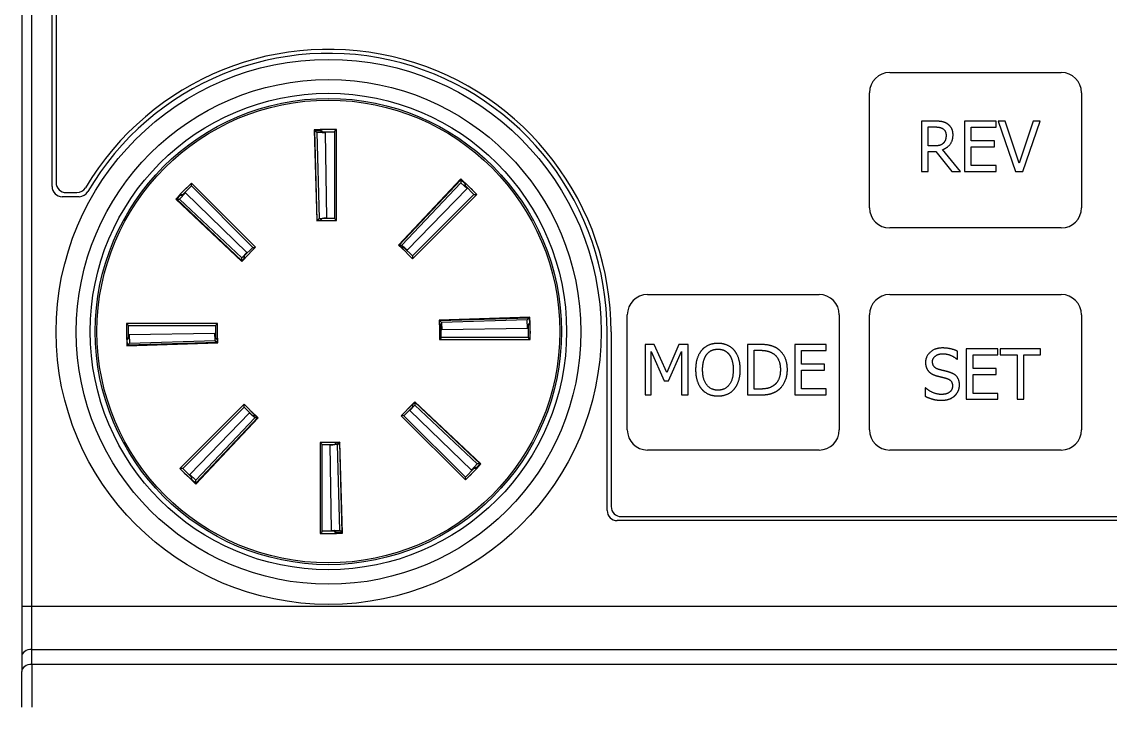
# Model space of a CAD drawing. Header units: millimetres. Extents: x -1721 to 4288, y -273 to 2028.
# Drawn here: x 110.32 to 153.46, y 406.22 to 433.38 of the extents above; entities that cross this region are included whole.
import ezdxf

# ---------------------------------------------------------------- set-up
doc = ezdxf.new("R2010")
doc.units = ezdxf.units.MM
doc.header["$LTSCALE"] = 5
doc.header["$MEASUREMENT"] = 0
doc.layers.add('圖框', color=7, linetype='CONTINUOUS')

msp = doc.modelspace()

# ---------------------------------------------------------------- linework, layer by layer
at = {"layer": '圖框'}
for p, q in [((110.323, 449.092), (110.323, 410.207)), ((110.723, 410.207), (110.723, 449.092)), ((111.523, 426.852), (111.523, 447.892)), ((111.683, 447.732), (111.683, 427.012)), ((144.723, 431.372), (151.523, 431.372)), ((143.923, 426.012), (143.923, 430.572)), ((152.323, 430.572), (152.323, 426.012)), ((145.982, 429.445), (145.982, 427.445)), ((146.497, 429.445), (145.982, 429.445)), ((148.94, 429.445), (147.688, 429.445)), ((147.688, 429.445), (147.688, 427.445)), ((148.94, 429.208), (148.94, 429.445)), ((149.017, 429.445), (149.706, 427.445)), ((149.303, 429.445), (149.017, 429.445)), ((149.857, 427.784), (149.303, 429.445)), ((150.411, 429.445), (149.857, 427.784)), ((149.993, 427.445), (150.682, 429.445)), ((150.682, 429.445), (150.411, 429.445)), ((122.155, 429.102), (121.909, 429.095)), ((121.909, 429.095), (121.935, 429.07)), ((121.909, 429.095), (122.02, 425.496)), ((121.935, 429.07), (122.155, 429.077)), ((122.036, 425.514), (121.935, 429.07)), ((122.353, 429), (122.017, 428.989)), ((122.017, 428.989), (122.114, 425.593)), ((122.155, 429.108), (122.155, 429.077)), ((122.795, 429.108), (122.155, 429.108)), ((122.155, 429.108), (122.155, 429.108)), ((122.235, 429.001), (122.235, 429.025)), ((122.235, 429.025), (122.715, 429.025)), ((122.549, 429.114), (122.352, 429.108)), ((122.353, 429), (122.406, 425.602)), ((122.549, 429.114), (122.543, 429.108)), ((122.549, 429.108), (122.549, 429.114)), ((122.715, 429.025), (122.715, 425.585)), ((122.795, 429.108), (122.795, 429.108)), ((122.795, 425.508), (122.795, 429.108)), ((146.247, 428.463), (146.247, 429.215)), ((146.247, 429.215), (146.512, 429.215)), ((147.954, 429.208), (148.94, 429.208)), ((147.954, 428.66), (147.954, 429.208)), ((146.481, 428.463), (146.247, 428.463)), ((148.873, 428.66), (147.954, 428.66)), ((147.954, 428.424), (148.873, 428.424)), ((147.954, 427.681), (147.954, 428.424)), ((148.873, 428.424), (148.873, 428.66)), ((146.247, 428.241), (146.552, 428.241)), ((146.247, 427.445), (146.247, 428.241)), ((146.552, 428.241), (147.184, 427.445)), ((147.53, 427.445), (146.818, 428.315)), ((148.94, 427.681), (147.954, 427.681)), ((148.94, 427.445), (148.94, 427.681)), ((127.722, 427.156), (125.256, 424.533)), ((125.28, 424.534), (127.723, 427.12)), ((127.722, 427.156), (127.723, 427.12)), ((127.901, 426.987), (127.722, 427.156)), ((127.723, 427.12), (127.883, 426.969)), ((145.982, 427.445), (146.247, 427.445)), ((147.184, 427.445), (147.53, 427.445)), ((147.688, 427.445), (148.94, 427.445)), ((149.706, 427.445), (149.993, 427.445)), ((117.044, 426.992), (116.592, 426.539)), ((116.707, 426.536), (117.047, 426.876)), ((116.866, 426.822), (116.731, 426.678)), ((116.866, 426.822), (116.866, 426.814)), ((116.87, 426.818), (116.866, 426.822)), ((117.044, 426.992), (117.044, 426.991)), ((119.59, 424.446), (117.044, 426.991)), ((117.047, 426.876), (119.479, 424.443)), ((127.724, 427.005), (125.391, 424.535)), ((127.969, 426.774), (125.603, 424.335)), ((127.969, 426.774), (127.724, 427.005)), ((127.905, 426.991), (127.883, 426.969)), ((127.886, 426.859), (127.903, 426.876)), ((127.903, 426.876), (128.242, 426.536)), ((128.358, 426.539), (127.905, 426.992)), ((127.905, 426.991), (127.905, 426.992)), ((128.188, 426.717), (128.045, 426.852)), ((128.188, 426.717), (128.18, 426.717)), ((128.184, 426.713), (128.188, 426.717)), ((112.598, 426.452), (111.923, 426.452)), ((112.083, 426.612), (112.507, 426.612)), ((116.596, 426.535), (116.428, 426.356)), ((116.428, 426.356), (116.463, 426.357)), ((116.428, 426.356), (119.05, 423.889)), ((116.463, 426.357), (116.614, 426.517)), ((119.049, 423.914), (116.463, 426.357)), ((116.809, 426.603), (116.579, 426.358)), ((116.579, 426.358), (119.049, 424.024)), ((116.592, 426.539), (116.592, 426.539)), ((116.592, 426.539), (116.614, 426.517)), ((116.724, 426.52), (116.707, 426.536)), ((116.809, 426.603), (119.249, 424.237)), ((128.242, 426.536), (125.81, 424.104)), ((125.812, 423.993), (128.358, 426.539)), ((128.358, 426.539), (128.358, 426.539)), ((122.02, 425.496), (122.036, 425.514)), ((122.02, 425.496), (122.407, 425.508)), ((122.155, 425.518), (122.036, 425.514)), ((122.114, 425.593), (122.406, 425.602)), ((122.155, 425.517), (122.155, 425.508)), ((122.155, 425.508), (122.795, 425.508)), ((122.155, 425.508), (122.155, 425.508)), ((122.235, 425.585), (122.235, 425.591)), ((122.715, 425.585), (122.235, 425.585)), ((122.795, 425.508), (122.795, 425.508)), ((151.523, 425.212), (144.723, 425.212)), ((125.256, 424.533), (125.28, 424.534)), ((125.256, 424.533), (125.538, 424.267)), ((125.367, 424.452), (125.28, 424.534)), ((125.391, 424.535), (125.603, 424.335)), ((119.049, 424.024), (119.249, 424.237)), ((119.05, 423.889), (119.316, 424.172)), ((119.14, 424.104), (119.136, 424.108)), ((119.137, 423.993), (119.59, 424.446)), ((119.479, 424.443), (119.14, 424.104)), ((119.59, 424.446), (119.59, 424.446)), ((125.366, 424.452), (125.36, 424.446)), ((125.36, 424.446), (125.812, 423.993)), ((125.36, 424.446), (125.36, 424.446)), ((125.47, 424.443), (125.474, 424.447)), ((125.81, 424.104), (125.47, 424.443)), ((119.131, 424), (119.049, 423.914)), ((119.05, 423.889), (119.049, 423.914)), ((119.131, 424), (119.137, 423.993)), ((119.137, 423.993), (119.137, 423.993)), ((125.812, 423.993), (125.812, 423.993)), ((135.123, 422.572), (141.923, 422.572)), ((144.723, 422.572), (151.523, 422.572)), ((130.461, 421.674), (126.863, 421.563)), ((126.863, 421.563), (126.88, 421.547)), ((126.863, 421.563), (126.875, 421.176)), ((126.88, 421.547), (130.437, 421.648)), ((126.884, 421.428), (126.881, 421.547)), ((130.356, 421.566), (126.959, 421.469)), ((130.366, 421.23), (130.356, 421.566)), ((130.461, 421.674), (130.437, 421.648)), ((130.437, 421.648), (130.444, 421.428)), ((130.469, 421.428), (130.461, 421.674)), ((134.323, 417.212), (134.323, 421.772)), ((142.723, 421.772), (142.723, 417.212)), ((143.923, 417.212), (143.923, 421.772)), ((152.323, 421.772), (152.323, 417.212)), ((114.475, 421.183), (114.469, 421.182)), ((114.469, 421.182), (114.475, 421.177)), ((114.469, 421.182), (114.475, 420.985)), ((118.075, 421.428), (114.475, 421.428)), ((114.475, 421.428), (114.475, 420.788)), ((114.475, 421.428), (114.475, 421.428)), ((114.558, 421.348), (117.998, 421.348)), ((114.558, 420.868), (114.558, 421.348)), ((117.998, 421.348), (117.998, 420.868)), ((118.075, 420.788), (118.075, 421.428)), ((118.075, 421.428), (118.075, 421.428)), ((126.875, 421.428), (126.875, 420.788)), ((126.884, 421.428), (126.875, 421.428)), ((126.875, 421.428), (126.875, 421.428)), ((126.951, 420.868), (126.951, 421.348)), ((126.951, 421.348), (126.957, 421.348)), ((126.959, 421.469), (126.968, 421.177)), ((130.366, 421.23), (126.968, 421.177)), ((130.368, 421.348), (130.391, 421.348)), ((130.391, 421.348), (130.391, 420.868)), ((130.475, 421.428), (130.444, 421.428)), ((130.475, 420.788), (130.475, 421.428)), ((130.475, 421.428), (130.475, 421.428)), ((130.481, 421.034), (130.475, 421.231)), ((133.523, 414.012), (133.523, 421.092)), ((133.683, 421.092), (133.683, 414.172)), ((114.475, 420.788), (114.506, 420.788)), ((114.475, 420.788), (114.475, 420.788)), ((114.481, 420.788), (114.488, 420.543)), ((114.488, 420.543), (118.087, 420.653)), ((114.513, 420.569), (114.506, 420.788)), ((118.069, 420.67), (114.513, 420.569)), ((114.582, 420.868), (114.558, 420.868)), ((114.583, 420.987), (117.981, 421.039)), ((114.583, 420.987), (114.594, 420.651)), ((114.594, 420.651), (117.99, 420.747)), ((117.99, 420.747), (117.981, 421.039)), ((117.998, 420.868), (117.993, 420.868)), ((118.065, 420.789), (118.069, 420.67)), ((118.066, 420.788), (118.075, 420.788)), ((118.087, 420.653), (118.069, 420.67)), ((118.087, 420.653), (118.075, 421.041)), ((118.075, 420.788), (118.075, 420.788)), ((126.875, 420.788), (130.475, 420.788)), ((126.875, 420.788), (126.875, 420.788)), ((130.391, 420.868), (126.951, 420.868)), ((130.481, 421.034), (130.475, 421.04)), ((130.475, 421.034), (130.481, 421.034)), ((130.475, 420.788), (130.475, 420.788)), ((114.488, 420.543), (114.513, 420.569)), ((135.024, 420.596), (135.024, 418.596)), ((135.387, 420.596), (135.024, 420.596)), ((135.272, 420.318), (135.789, 419.147)), ((135.272, 418.596), (135.272, 420.318)), ((135.886, 419.482), (135.387, 420.596)), ((136.369, 420.596), (135.886, 419.482)), ((135.951, 419.147), (136.473, 420.318)), ((136.739, 420.596), (136.369, 420.596)), ((136.473, 420.318), (136.473, 418.596)), ((136.739, 418.596), (136.739, 420.596)), ((139.09, 420.596), (139.09, 418.596)), ((139.546, 420.596), (139.09, 420.596)), ((139.356, 418.826), (139.356, 420.365)), ((139.356, 420.365), (139.559, 420.365)), ((142.207, 420.596), (140.956, 420.596)), ((140.956, 420.596), (140.956, 418.596)), ((141.222, 420.359), (142.207, 420.359)), ((141.222, 419.811), (141.222, 420.359)), ((142.207, 420.359), (142.207, 420.596)), ((147.41, 420.009), (147.41, 420.327)), ((149.01, 420.421), (147.759, 420.421)), ((147.759, 420.421), (147.759, 418.421)), ((148.024, 420.184), (149.01, 420.184)), ((148.024, 419.636), (148.024, 420.184)), ((149.01, 420.184), (149.01, 420.421)), ((149.097, 420.421), (149.097, 420.184)), ((150.705, 420.421), (149.097, 420.421)), ((149.097, 420.184), (149.768, 420.184)), ((149.768, 420.184), (149.768, 418.421)), ((150.034, 420.184), (150.705, 420.184)), ((150.034, 418.421), (150.034, 420.184)), ((150.705, 420.184), (150.705, 420.421)), ((142.141, 419.811), (141.222, 419.811)), ((142.141, 419.575), (142.141, 419.811)), ((147.391, 420.009), (147.41, 420.009)), ((141.222, 419.575), (142.141, 419.575)), ((141.222, 418.832), (141.222, 419.575)), ((148.943, 419.636), (148.024, 419.636)), ((148.024, 419.399), (148.943, 419.399)), ((148.024, 418.657), (148.024, 419.399)), ((148.943, 419.399), (148.943, 419.636)), ((135.789, 419.147), (135.951, 419.147)), ((135.024, 418.596), (135.272, 418.596)), ((136.473, 418.596), (136.739, 418.596)), ((139.09, 418.596), (139.551, 418.596)), ((139.559, 418.826), (139.356, 418.826)), ((140.956, 418.596), (142.207, 418.596)), ((142.207, 418.832), (141.222, 418.832)), ((142.207, 418.596), (142.207, 418.832)), ((146.128, 418.874), (146.128, 418.54)), ((146.147, 418.874), (146.128, 418.874)), ((149.01, 418.657), (148.024, 418.657)), ((149.01, 418.421), (149.01, 418.657)), ((119.137, 418.223), (116.592, 415.678)), ((116.707, 415.68), (119.14, 418.113)), ((119.59, 417.771), (119.137, 418.223)), ((119.137, 418.223), (119.137, 418.223)), ((119.14, 418.113), (119.479, 417.773)), ((125.812, 418.223), (125.36, 417.771)), ((125.47, 417.773), (125.81, 418.113)), ((125.899, 418.327), (125.634, 418.045)), ((125.901, 418.193), (125.701, 417.98)), ((125.81, 418.113), (125.814, 418.109)), ((125.819, 418.217), (125.812, 418.223)), ((125.812, 418.223), (125.812, 418.223)), ((125.819, 418.216), (125.9, 418.303)), ((125.899, 418.327), (125.9, 418.303)), ((128.522, 415.861), (125.899, 418.327)), ((125.9, 418.303), (128.486, 415.86)), ((128.371, 415.859), (125.901, 418.193)), ((147.759, 418.421), (149.01, 418.421)), ((149.768, 418.421), (150.034, 418.421)), ((116.98, 415.443), (119.346, 417.882)), ((117.225, 415.212), (119.559, 417.682)), ((119.67, 417.683), (117.227, 415.097)), ((117.228, 415.061), (119.694, 417.684)), ((119.559, 417.682), (119.346, 417.882)), ((119.694, 417.684), (119.411, 417.949)), ((119.479, 417.773), (119.475, 417.769)), ((119.583, 417.764), (119.59, 417.771)), ((119.583, 417.764), (119.669, 417.683)), ((119.59, 417.771), (119.59, 417.771)), ((119.694, 417.684), (119.67, 417.683)), ((125.36, 417.771), (125.36, 417.771)), ((125.36, 417.771), (127.905, 415.225)), ((127.903, 415.341), (125.47, 417.773)), ((128.141, 415.614), (125.701, 417.98)), ((122.795, 416.708), (122.155, 416.708)), ((122.155, 416.708), (122.155, 416.708)), ((122.155, 416.708), (122.155, 413.108)), ((122.235, 416.632), (122.715, 416.632)), ((122.235, 413.192), (122.235, 416.632)), ((122.93, 416.72), (122.542, 416.708)), ((122.836, 416.624), (122.544, 416.615)), ((122.596, 413.217), (122.544, 416.615)), ((122.715, 416.632), (122.715, 416.626)), ((122.794, 416.699), (122.913, 416.703)), ((122.795, 416.699), (122.795, 416.708)), ((122.795, 416.708), (122.795, 416.708)), ((122.932, 413.227), (122.836, 416.624)), ((122.93, 416.72), (122.913, 416.703)), ((122.913, 416.703), (123.014, 413.147)), ((123.041, 413.122), (122.93, 416.72)), ((141.923, 416.412), (135.123, 416.412)), ((151.523, 416.412), (144.723, 416.412)), ((116.592, 415.678), (116.592, 415.678)), ((116.592, 415.678), (117.044, 415.225)), ((117.047, 415.341), (116.707, 415.68)), ((116.765, 415.504), (116.761, 415.5)), ((116.761, 415.5), (116.77, 415.5)), ((116.761, 415.5), (116.905, 415.365)), ((116.98, 415.443), (117.225, 415.212)), ((128.242, 415.68), (127.903, 415.341)), ((127.905, 415.225), (128.358, 415.678)), ((128.084, 415.395), (128.219, 415.538)), ((128.141, 415.614), (128.371, 415.859)), ((128.226, 415.697), (128.242, 415.68)), ((128.487, 415.86), (128.336, 415.7)), ((128.358, 415.678), (128.336, 415.7)), ((128.354, 415.682), (128.522, 415.861)), ((128.358, 415.678), (128.358, 415.678)), ((128.522, 415.861), (128.487, 415.86)), ((117.044, 415.225), (117.066, 415.247)), ((117.044, 415.225), (117.044, 415.225)), ((117.063, 415.358), (117.047, 415.341)), ((117.048, 415.23), (117.228, 415.061)), ((117.226, 415.097), (117.066, 415.247)), ((117.228, 415.061), (117.226, 415.097)), ((127.905, 415.225), (127.905, 415.225)), ((128.079, 415.399), (128.084, 415.395)), ((128.084, 415.395), (128.083, 415.403)), ((134.083, 413.772), (162.963, 413.772)), ((163.123, 413.612), (133.923, 413.612)), ((122.155, 413.108), (122.795, 413.108)), ((122.155, 413.108), (122.155, 413.108)), ((122.715, 413.192), (122.235, 413.192)), ((122.401, 413.102), (122.407, 413.108)), ((122.401, 413.102), (122.598, 413.108)), ((122.401, 413.108), (122.401, 413.102)), ((122.596, 413.217), (122.932, 413.227)), ((122.715, 413.216), (122.715, 413.192)), ((123.015, 413.146), (122.795, 413.14)), ((122.795, 413.108), (122.795, 413.14)), ((122.795, 413.114), (123.041, 413.122)), ((122.795, 413.108), (122.795, 413.108)), ((123.041, 413.122), (123.015, 413.146)), ((110.723, 410.207), (110.323, 410.207)), ((110.323, 410.207), (110.323, 408.227)), ((110.723, 408.509), (110.723, 410.207)), ((164.323, 410.207), (110.723, 410.207)), ((110.323, 408.227), (110.323, 407.633)), ((110.723, 407.915), (110.723, 408.509)), ((110.723, 408.509), (164.323, 408.509)), ((110.723, 407.915), (110.723, 406.218)), ((164.323, 407.915), (110.723, 407.915)), ((110.323, 406.218), (110.323, 407.633))]:
    msp.add_line(p, q, dxfattribs=at)
for centre, radius in [((122.483, 421.092), 10.8), ((122.483, 421.092), 10), ((122.475, 421.108), 9.44), ((122.475, 421.108), 9.24), ((122.475, 421.108), 9.171)]:
    msp.add_circle(centre, radius, dxfattribs=at)
for centre, radius, start, end in [((122.483, 421.092), 11.2, 0, 149.3132), ((122.483, 421.092), 11.04, 0, 149.7684), ((144.723, 430.572), 0.8, 90, 180), ((151.523, 430.572), 0.8, 0, 90), ((111.923, 426.852), 0.4, 180, 270), ((112.083, 427.012), 0.4, 180, 270), ((112.507, 427.012), 0.4, 270, 329.3132), ((112.598, 426.852), 0.4, 270, 329.7684), ((144.723, 426.012), 0.8, 180, 270), ((151.523, 426.012), 0.8, 270, 0), ((135.123, 421.772), 0.8, 90, 180), ((141.923, 421.772), 0.8, 0, 90), ((144.723, 421.772), 0.8, 90, 180), ((151.523, 421.772), 0.8, 0, 90), ((135.123, 417.212), 0.8, 180, 270), ((141.923, 417.212), 0.8, 270, 0), ((144.723, 417.212), 0.8, 180, 270), ((151.523, 417.212), 0.8, 270, 0), ((134.083, 414.172), 0.4, 180, 270), ((133.923, 414.012), 0.4, 180, 270)]:
    msp.add_arc(centre, radius, start, end, dxfattribs=at)
for centre, major_axis, ratio, start_param, end_param in [((121.937, 428.991), (0.0025, -0.08), 0.052408, 3.044869, 3.089233), ((122.017, 428.993), (0.0822, -0.0775), 0.022211, 3.21616, 4.734648), ((122.235, 429.028), (0.08, -0.08), 0.022211, 3.1638, 4.734597), ((122.235, 429.08), (-0.08, -0.0025), 0.052313, 6.281576, 6.29289), ((122.715, 429.028), (-0.08, -0.08), 0.022211, 1.548589, 3.119385), ((127.727, 427.007), (0.003, -0.113), 0.022211, 3.21616, 4.734648), ((127.668, 427.062), (-0.0548, -0.0583), 0.052408, 3.044869, 3.089233), ((117.044, 426.878), (0, -0.113), 0.022211, 1.548589, 3.119385), ((127.942, 426.915), (-0.0583, 0.0548), 0.052313, 6.281576, 6.29289), ((127.905, 426.878), (0, -0.113), 0.022211, 3.1638, 4.734597), ((116.576, 426.36), (0.113, 0.003), 0.022211, 3.21616, 4.734648), ((116.521, 426.302), (0.0583, -0.0548), 0.052408, 3.044869, 3.089233), ((116.705, 426.539), (0.113, 0), 0.022211, 3.1638, 4.734597), ((116.669, 426.575), (-0.0548, -0.0583), 0.052313, 6.281576, 6.29289), ((128.245, 426.539), (-0.113, 0), 0.022211, 1.548589, 3.119385), ((122.114, 425.597), (-0.0777, -0.0824), 0.022211, 0.074619, 1.54864), ((122.116, 425.516), (0.08, 0.0025), 0.052582, 3.044591, 3.089058), ((122.235, 425.588), (-0.08, -0.08), 0.022211, 0.022208, 1.548589), ((122.235, 425.52), (-0.08, -0.0025), 0.052557, 6.180469, 6.281561), ((122.715, 425.588), (-0.08, 0.08), 0.022211, 1.593004, 3.119385), ((125.393, 424.537), (-0.113, -0.003), 0.022211, 0.074619, 1.54864), ((125.338, 424.479), (0.0583, -0.0548), 0.052582, 3.044591, 3.089058), ((119.137, 424.107), (0, -0.113), 0.022211, 0.022208, 1.548589), ((119.477, 424.446), (-0.113, 0), 0.022211, 1.593004, 3.119385), ((125.473, 424.446), (-0.113, 0), 0.022211, 0.022208, 1.548589), ((125.424, 424.397), (-0.0583, 0.0548), 0.052557, 6.180469, 6.281561), ((125.812, 424.107), (0, 0.113), 0.022211, 1.593004, 3.119385), ((119.046, 424.027), (-0.003, 0.113), 0.022211, 3.216212, 4.690233), ((119.104, 423.972), (0.0548, 0.0583), 0.052582, 3.044591, 3.089058), ((119.186, 424.058), (-0.0548, -0.0583), 0.052557, 6.180469, 6.281561), ((126.883, 421.467), (0.0025, -0.08), 0.052582, 3.044591, 3.089058), ((126.963, 421.469), (-0.0824, 0.0777), 0.022211, 0.074619, 1.54864), ((130.359, 421.566), (-0.0775, -0.0822), 0.022211, 3.21616, 4.734648), ((130.357, 421.646), (-0.08, -0.0025), 0.052408, 3.044869, 3.089233), ((114.555, 421.348), (0.08, -0.08), 0.022211, 1.548589, 3.119385), ((117.995, 421.348), (-0.08, -0.08), 0.022211, 1.593004, 3.119385), ((126.955, 421.348), (-0.08, 0.08), 0.022211, 0.022208, 1.548589), ((126.886, 421.348), (-0.0025, 0.08), 0.052557, 6.180469, 6.281561), ((130.395, 421.348), (-0.08, -0.08), 0.022211, 3.1638, 4.734597), ((130.446, 421.348), (-0.0025, 0.08), 0.052313, 6.281576, 6.29289), ((114.555, 420.868), (0.08, 0.08), 0.022211, 3.1638, 4.734597), ((114.503, 420.868), (0.0025, -0.08), 0.052313, 6.281576, 6.29289), ((114.59, 420.651), (0.0775, 0.0822), 0.022211, 3.21616, 4.734648), ((117.987, 420.747), (0.0824, -0.0777), 0.022211, 0.074619, 1.54864), ((117.995, 420.868), (0.08, -0.08), 0.022211, 0.022208, 1.548589), ((118.063, 420.868), (0.0025, -0.08), 0.052557, 6.180469, 6.281561), ((118.067, 420.75), (-0.0025, 0.08), 0.052582, 3.044591, 3.089058), ((126.955, 420.868), (0.08, 0.08), 0.022211, 1.593004, 3.119385), ((130.395, 420.868), (-0.08, 0.08), 0.022211, 1.548589, 3.119385), ((114.593, 420.571), (0.08, 0.0025), 0.052408, 3.044869, 3.089233), ((119.137, 418.11), (0, -0.113), 0.022211, 1.593004, 3.119385), ((125.812, 418.11), (0, 0.113), 0.022211, 0.022208, 1.548589), ((125.764, 418.159), (0.0548, 0.0583), 0.052557, 6.180469, 6.281561), ((125.904, 418.19), (0.003, -0.113), 0.022211, 3.216212, 4.690233), ((125.845, 418.245), (-0.0548, -0.0583), 0.052582, 3.044591, 3.089058), ((119.477, 417.771), (0.113, 0), 0.022211, 0.022208, 1.548589), ((119.556, 417.68), (0.113, 0.003), 0.022211, 0.074619, 1.54864), ((119.525, 417.819), (0.0583, -0.0548), 0.052557, 6.180469, 6.281561), ((119.612, 417.738), (-0.0583, 0.0548), 0.052582, 3.044591, 3.089058), ((125.473, 417.771), (0.113, 0), 0.022211, 1.593004, 3.119385), ((122.235, 416.628), (0.08, -0.08), 0.022211, 1.593004, 3.119385), ((122.715, 416.628), (0.08, 0.08), 0.022211, 0.022208, 1.548589), ((122.715, 416.697), (0.08, 0.0025), 0.052557, 6.180469, 6.281561), ((122.836, 416.62), (0.0777, 0.0824), 0.022211, 0.074619, 1.54864), ((122.834, 416.701), (-0.08, -0.0025), 0.052582, 3.044591, 3.089058), ((116.705, 415.678), (0.113, 0), 0.022211, 1.548589, 3.119385), ((128.245, 415.678), (-0.113, 0), 0.022211, 3.1638, 4.734597), ((128.281, 415.642), (0.0548, 0.0583), 0.052313, 6.281576, 6.29289), ((128.374, 415.857), (0.113, 0.003), 0.022211, 0.074568, 1.593056), ((128.428, 415.915), (-0.0583, 0.0548), 0.052408, 3.044869, 3.089233), ((117.044, 415.338), (0, 0.113), 0.022211, 3.1638, 4.734597), ((117.008, 415.302), (0.0583, -0.0548), 0.052313, 6.281576, 6.29289), ((117.223, 415.21), (-0.003, 0.113), 0.022211, 3.21616, 4.734648), ((117.281, 415.155), (0.0548, 0.0583), 0.052408, 3.044869, 3.089233), ((127.905, 415.338), (0, 0.113), 0.022211, 1.548589, 3.119385), ((122.235, 413.188), (0.08, 0.08), 0.022211, 1.548589, 3.119385), ((122.715, 413.188), (-0.08, 0.08), 0.022211, 3.1638, 4.734597), ((122.715, 413.137), (0.08, 0.0025), 0.052313, 6.281576, 6.29289), ((122.932, 413.224), (-0.0822, 0.0775), 0.022211, 3.21616, 4.734648), ((123.012, 413.226), (-0.0025, 0.08), 0.052408, 3.044869, 3.089233), ((110.723, 408.227), (-0.4, 0), 0.707107, 4.712389, 6.283185), ((110.723, 407.633), (-0.4, 0), 0.707107, 4.712389, 6.283185)]:
    msp.add_ellipse(centre, major_axis=major_axis, ratio=ratio, start_param=start_param, end_param=end_param, dxfattribs=at)
for points in [[(147.006, 429.339), (146.901, 429.408), (146.669, 429.445), (146.497, 429.445)], [(147.233, 428.902), (147.233, 429.059), (147.111, 429.271), (147.006, 429.339)], [(146.512, 429.215), (146.622, 429.215), (146.773, 429.184), (146.829, 429.147)], [(146.818, 428.315), (147.009, 428.386), (147.233, 428.683), (147.233, 428.902)], [(146.829, 429.147), (146.894, 429.103), (146.956, 428.968), (146.956, 428.881)], [(146.956, 428.881), (146.956, 428.777), (146.901, 428.621), (146.842, 428.566)], [(146.842, 428.566), (146.779, 428.503), (146.596, 428.463), (146.481, 428.463)], [(137.914, 420.638), (137.713, 420.638), (137.387, 420.5), (137.27, 420.367)], [(138.559, 420.367), (138.445, 420.495), (138.118, 420.638), (137.914, 420.638)], [(137.27, 420.367), (137.155, 420.229), (137.03, 419.847), (137.03, 419.596)], [(137.307, 419.596), (137.307, 419.79), (137.392, 420.098), (137.471, 420.2)], [(137.471, 420.2), (137.554, 420.307), (137.771, 420.408), (137.915, 420.408)], [(137.915, 420.408), (138.055, 420.408), (138.278, 420.304), (138.358, 420.2)], [(138.358, 420.2), (138.436, 420.1), (138.521, 419.793), (138.521, 419.596)], [(138.799, 419.596), (138.799, 419.845), (138.672, 420.234), (138.559, 420.367)], [(140.262, 420.437), (140.149, 420.511), (139.828, 420.596), (139.546, 420.596)], [(139.559, 420.365), (139.739, 420.365), (139.98, 420.309), (140.087, 420.246)], [(140.087, 420.246), (140.238, 420.153), (140.39, 419.827), (140.39, 419.597)], [(140.667, 419.594), (140.667, 419.886), (140.455, 420.309), (140.262, 420.437)], [(146.815, 420.456), (146.522, 420.456), (146.143, 420.127), (146.143, 419.884)], [(146.42, 419.912), (146.42, 420.053), (146.648, 420.226), (146.833, 420.226)], [(147.41, 420.327), (147.282, 420.39), (146.984, 420.456), (146.815, 420.456)], [(146.833, 420.226), (146.997, 420.226), (147.295, 420.096), (147.391, 420.009)], [(146.143, 419.884), (146.143, 419.767), (146.211, 419.589), (146.272, 419.523)], [(146.681, 419.6), (146.554, 419.634), (146.42, 419.785), (146.42, 419.912)], [(137.03, 419.596), (137.03, 419.349), (137.154, 418.959), (137.269, 418.826)], [(137.915, 418.784), (137.638, 418.784), (137.307, 419.202), (137.307, 419.596)], [(138.521, 419.596), (138.521, 419.202), (138.192, 418.784), (137.915, 418.784)], [(138.559, 418.826), (138.675, 418.959), (138.799, 419.353), (138.799, 419.596)], [(140.39, 419.597), (140.39, 419.364), (140.251, 419.053), (140.111, 418.959)], [(140.259, 418.756), (140.445, 418.879), (140.667, 419.32), (140.667, 419.594)], [(146.272, 419.523), (146.335, 419.456), (146.499, 419.374), (146.603, 419.346)], [(146.603, 419.346), (146.718, 419.317), (146.872, 419.281), (146.964, 419.255)], [(147.091, 419.495), (147.01, 419.519), (146.765, 419.578), (146.681, 419.6)], [(147.488, 418.991), (147.488, 419.177), (147.297, 419.432), (147.091, 419.495)], [(140.111, 418.959), (140.003, 418.883), (139.735, 418.826), (139.559, 418.826)], [(147.211, 418.949), (147.211, 418.798), (146.985, 418.615), (146.765, 418.615)], [(146.964, 419.255), (147.092, 419.218), (147.211, 419.069), (147.211, 418.949)], [(147.306, 418.566), (147.392, 418.646), (147.488, 418.873), (147.488, 418.991)], [(137.269, 418.826), (137.387, 418.691), (137.711, 418.554), (137.914, 418.554)], [(137.914, 418.554), (138.11, 418.554), (138.436, 418.686), (138.559, 418.826)], [(139.551, 418.596), (139.794, 418.596), (140.107, 418.66), (140.259, 418.756)], [(146.128, 418.54), (146.263, 418.476), (146.567, 418.385), (146.784, 418.385)], [(146.765, 418.615), (146.611, 418.615), (146.279, 418.751), (146.147, 418.874)], [(146.784, 418.385), (146.968, 418.385), (147.211, 418.479), (147.306, 418.566)]]:
    msp.add_open_spline(points, degree=2, dxfattribs=at)
for points, knots in [([(122.155, 429.077), (122.155, 429.077), (122.155, 429.076), (122.157, 429.074), (122.158, 429.073), (122.164, 429.067), (122.169, 429.061), (122.184, 429.046), (122.195, 429.035), (122.211, 429.02), (122.216, 429.016), (122.223, 429.009), (122.225, 429.007), (122.228, 429.004), (122.229, 429.004), (122.231, 429.002), (122.232, 429.002), (122.233, 429.001), (122.234, 429.001), (122.235, 429.001)], [-0.01945652, -0.01945652, -0.01945652, -0.01945652, -0.01788384, -0.01788384, -0.01591472, -0.01591472, -0.01197647, -0.01197647, -0.00598824, -0.00598824, -0.00299412, -0.00299412, -0.00149706, -0.00149706, -0.00074853, -0.00074853, -0.00037426, -0.00037426, -0.00001377, -0.00001377, -0.00001377, -0.00001377]), ([(127.883, 426.969), (127.883, 426.969), (127.883, 426.969), (127.883, 426.966), (127.883, 426.964), (127.882, 426.956), (127.882, 426.948), (127.882, 426.927), (127.882, 426.911), (127.883, 426.89), (127.883, 426.883), (127.883, 426.873), (127.883, 426.87), (127.884, 426.866), (127.884, 426.865), (127.884, 426.863), (127.885, 426.862), (127.885, 426.861), (127.886, 426.86), (127.886, 426.859)], [-0.01945652, -0.01945652, -0.01945652, -0.01945652, -0.01788384, -0.01788384, -0.01591472, -0.01591472, -0.01197647, -0.01197647, -0.00598824, -0.00598824, -0.00299412, -0.00299412, -0.00149706, -0.00149706, -0.00074853, -0.00074853, -0.00037426, -0.00037426, -0.00001377, -0.00001377, -0.00001377, -0.00001377]), ([(116.614, 426.517), (116.614, 426.517), (116.615, 426.517), (116.617, 426.516), (116.619, 426.516), (116.627, 426.516), (116.635, 426.516), (116.657, 426.516), (116.672, 426.516), (116.693, 426.516), (116.7, 426.516), (116.71, 426.517), (116.713, 426.517), (116.717, 426.517), (116.718, 426.518), (116.721, 426.518), (116.721, 426.518), (116.723, 426.519), (116.723, 426.519), (116.724, 426.52)], [-0.01945652, -0.01945652, -0.01945652, -0.01945652, -0.01788384, -0.01788384, -0.01591472, -0.01591472, -0.01197647, -0.01197647, -0.00598824, -0.00598824, -0.00299412, -0.00299412, -0.00149706, -0.00149706, -0.00074853, -0.00074853, -0.00037426, -0.00037426, -0.00001377, -0.00001377, -0.00001377, -0.00001377]), ([(122.235, 425.591), (122.234, 425.591), (122.233, 425.59), (122.232, 425.59), (122.231, 425.589), (122.229, 425.588), (122.228, 425.587), (122.224, 425.584), (122.222, 425.582), (122.215, 425.575), (122.21, 425.57), (122.194, 425.555), (122.184, 425.544), (122.169, 425.53), (122.164, 425.525), (122.158, 425.52), (122.157, 425.519), (122.156, 425.518), (122.155, 425.518), (122.155, 425.518)], [0.00001375, 0.00001375, 0.00001375, 0.00001375, 0.00037925, 0.00037925, 0.00075851, 0.00075851, 0.00151701, 0.00151701, 0.00303403, 0.00303403, 0.00606805, 0.00606805, 0.01213611, 0.01213611, 0.01608212, 0.01608212, 0.01805513, 0.01805513, 0.01868655, 0.01868655, 0.01868655, 0.01868655]), ([(119.136, 424.108), (119.135, 424.107), (119.135, 424.107), (119.134, 424.105), (119.134, 424.104), (119.133, 424.102), (119.133, 424.101), (119.133, 424.096), (119.133, 424.093), (119.132, 424.083), (119.132, 424.076), (119.132, 424.055), (119.132, 424.039), (119.132, 424.019), (119.132, 424.011), (119.131, 424.004), (119.131, 424.002), (119.131, 424.001), (119.131, 424.001), (119.131, 424)], [0.00001375, 0.00001375, 0.00001375, 0.00001375, 0.00037925, 0.00037925, 0.00075851, 0.00075851, 0.00151701, 0.00151701, 0.00303403, 0.00303403, 0.00606805, 0.00606805, 0.01213611, 0.01213611, 0.01608212, 0.01608212, 0.01805513, 0.01805513, 0.01868655, 0.01868655, 0.01868655, 0.01868655]), ([(125.474, 424.447), (125.474, 424.448), (125.473, 424.449), (125.472, 424.449), (125.471, 424.449), (125.469, 424.45), (125.467, 424.45), (125.463, 424.45), (125.459, 424.451), (125.45, 424.451), (125.443, 424.451), (125.421, 424.451), (125.406, 424.451), (125.385, 424.451), (125.378, 424.451), (125.37, 424.452), (125.369, 424.452), (125.367, 424.452), (125.367, 424.452), (125.367, 424.452)], [0.00001375, 0.00001375, 0.00001375, 0.00001375, 0.00037925, 0.00037925, 0.00075851, 0.00075851, 0.00151701, 0.00151701, 0.00303403, 0.00303403, 0.00606805, 0.00606805, 0.01213611, 0.01213611, 0.01608212, 0.01608212, 0.01805513, 0.01805513, 0.01868655, 0.01868655, 0.01868655, 0.01868655]), ([(126.957, 421.348), (126.957, 421.349), (126.957, 421.35), (126.956, 421.352), (126.956, 421.352), (126.954, 421.354), (126.954, 421.355), (126.951, 421.359), (126.949, 421.361), (126.942, 421.368), (126.937, 421.373), (126.922, 421.389), (126.911, 421.399), (126.897, 421.414), (126.891, 421.42), (126.887, 421.425), (126.885, 421.426), (126.885, 421.428), (126.884, 421.428), (126.884, 421.428)], [0.00001375, 0.00001375, 0.00001375, 0.00001375, 0.00037925, 0.00037925, 0.00075851, 0.00075851, 0.00151701, 0.00151701, 0.00303403, 0.00303403, 0.00606805, 0.00606805, 0.01213611, 0.01213611, 0.01608212, 0.01608212, 0.01805513, 0.01805513, 0.01868655, 0.01868655, 0.01868655, 0.01868655]), ([(130.444, 421.428), (130.443, 421.428), (130.443, 421.428), (130.441, 421.426), (130.439, 421.425), (130.433, 421.419), (130.428, 421.414), (130.413, 421.399), (130.402, 421.388), (130.387, 421.373), (130.382, 421.368), (130.375, 421.361), (130.374, 421.358), (130.371, 421.355), (130.37, 421.354), (130.369, 421.352), (130.368, 421.351), (130.368, 421.35), (130.368, 421.349), (130.368, 421.348)], [-0.01945652, -0.01945652, -0.01945652, -0.01945652, -0.01788384, -0.01788384, -0.01591472, -0.01591472, -0.01197647, -0.01197647, -0.00598824, -0.00598824, -0.00299412, -0.00299412, -0.00149706, -0.00149706, -0.00074853, -0.00074853, -0.00037426, -0.00037426, -0.00001377, -0.00001377, -0.00001377, -0.00001377]), ([(114.506, 420.788), (114.506, 420.788), (114.507, 420.789), (114.509, 420.79), (114.51, 420.792), (114.516, 420.797), (114.522, 420.803), (114.537, 420.818), (114.548, 420.829), (114.563, 420.844), (114.568, 420.849), (114.574, 420.856), (114.576, 420.858), (114.579, 420.862), (114.58, 420.863), (114.581, 420.865), (114.581, 420.865), (114.582, 420.867), (114.582, 420.867), (114.582, 420.868)], [-0.01945652, -0.01945652, -0.01945652, -0.01945652, -0.01788384, -0.01788384, -0.01591472, -0.01591472, -0.01197647, -0.01197647, -0.00598824, -0.00598824, -0.00299412, -0.00299412, -0.00149706, -0.00149706, -0.00074853, -0.00074853, -0.00037426, -0.00037426, -0.00001377, -0.00001377, -0.00001377, -0.00001377]), ([(117.993, 420.868), (117.993, 420.867), (117.993, 420.867), (117.993, 420.865), (117.994, 420.864), (117.995, 420.863), (117.996, 420.861), (117.999, 420.858), (118.001, 420.856), (118.008, 420.848), (118.013, 420.843), (118.028, 420.828), (118.039, 420.817), (118.053, 420.803), (118.058, 420.797), (118.063, 420.792), (118.064, 420.79), (118.065, 420.789), (118.065, 420.789), (118.065, 420.789)], [0.00001375, 0.00001375, 0.00001375, 0.00001375, 0.00037925, 0.00037925, 0.00075851, 0.00075851, 0.00151701, 0.00151701, 0.00303403, 0.00303403, 0.00606805, 0.00606805, 0.01213611, 0.01213611, 0.01608212, 0.01608212, 0.01805513, 0.01805513, 0.01868655, 0.01868655, 0.01868655, 0.01868655]), ([(125.814, 418.109), (125.815, 418.109), (125.815, 418.11), (125.816, 418.112), (125.816, 418.112), (125.816, 418.115), (125.816, 418.116), (125.817, 418.121), (125.817, 418.124), (125.817, 418.134), (125.817, 418.141), (125.817, 418.162), (125.817, 418.177), (125.818, 418.198), (125.818, 418.205), (125.818, 418.213), (125.818, 418.215), (125.819, 418.216), (125.819, 418.216), (125.819, 418.216)], [0.00001375, 0.00001375, 0.00001375, 0.00001375, 0.00037925, 0.00037925, 0.00075851, 0.00075851, 0.00151701, 0.00151701, 0.00303403, 0.00303403, 0.00606805, 0.00606805, 0.01213611, 0.01213611, 0.01608212, 0.01608212, 0.01805513, 0.01805513, 0.01868655, 0.01868655, 0.01868655, 0.01868655]), ([(119.475, 417.769), (119.476, 417.769), (119.477, 417.768), (119.478, 417.768), (119.479, 417.767), (119.481, 417.767), (119.482, 417.767), (119.487, 417.766), (119.49, 417.766), (119.5, 417.766), (119.507, 417.766), (119.529, 417.766), (119.544, 417.766), (119.564, 417.765), (119.572, 417.765), (119.579, 417.765), (119.581, 417.765), (119.582, 417.765), (119.583, 417.764), (119.583, 417.764)], [0.00001375, 0.00001375, 0.00001375, 0.00001375, 0.00037925, 0.00037925, 0.00075851, 0.00075851, 0.00151701, 0.00151701, 0.00303403, 0.00303403, 0.00606805, 0.00606805, 0.01213611, 0.01213611, 0.01608212, 0.01608212, 0.01805513, 0.01805513, 0.01868655, 0.01868655, 0.01868655, 0.01868655]), ([(122.715, 416.626), (122.716, 416.626), (122.717, 416.626), (122.718, 416.627), (122.719, 416.627), (122.721, 416.629), (122.722, 416.63), (122.725, 416.633), (122.728, 416.635), (122.735, 416.641), (122.74, 416.646), (122.755, 416.662), (122.766, 416.672), (122.781, 416.687), (122.786, 416.692), (122.791, 416.697), (122.793, 416.698), (122.794, 416.699), (122.794, 416.699), (122.794, 416.699)], [0.00001375, 0.00001375, 0.00001375, 0.00001375, 0.00037925, 0.00037925, 0.00075851, 0.00075851, 0.00151701, 0.00151701, 0.00303403, 0.00303403, 0.00606805, 0.00606805, 0.01213611, 0.01213611, 0.01608212, 0.01608212, 0.01805513, 0.01805513, 0.01868655, 0.01868655, 0.01868655, 0.01868655]), ([(128.336, 415.7), (128.336, 415.7), (128.335, 415.7), (128.332, 415.7), (128.33, 415.7), (128.322, 415.701), (128.314, 415.701), (128.293, 415.701), (128.278, 415.701), (128.256, 415.701), (128.249, 415.7), (128.24, 415.7), (128.237, 415.7), (128.232, 415.699), (128.231, 415.699), (128.229, 415.699), (128.228, 415.699), (128.227, 415.698), (128.226, 415.698), (128.226, 415.697)], [-0.01945652, -0.01945652, -0.01945652, -0.01945652, -0.01788384, -0.01788384, -0.01591472, -0.01591472, -0.01197647, -0.01197647, -0.00598824, -0.00598824, -0.00299412, -0.00299412, -0.00149706, -0.00149706, -0.00074853, -0.00074853, -0.00037426, -0.00037426, -0.00001377, -0.00001377, -0.00001377, -0.00001377]), ([(117.066, 415.247), (117.066, 415.248), (117.066, 415.248), (117.067, 415.251), (117.067, 415.253), (117.067, 415.261), (117.067, 415.269), (117.067, 415.29), (117.067, 415.306), (117.067, 415.327), (117.067, 415.334), (117.066, 415.343), (117.066, 415.346), (117.066, 415.351), (117.066, 415.352), (117.065, 415.354), (117.065, 415.355), (117.064, 415.356), (117.064, 415.357), (117.063, 415.358)], [-0.01945652, -0.01945652, -0.01945652, -0.01945652, -0.01788384, -0.01788384, -0.01591472, -0.01591472, -0.01197647, -0.01197647, -0.00598824, -0.00598824, -0.00299412, -0.00299412, -0.00149706, -0.00149706, -0.00074853, -0.00074853, -0.00037426, -0.00037426, -0.00001377, -0.00001377, -0.00001377, -0.00001377]), ([(122.795, 413.14), (122.795, 413.14), (122.794, 413.14), (122.793, 413.142), (122.791, 413.144), (122.786, 413.15), (122.78, 413.156), (122.765, 413.171), (122.754, 413.181), (122.739, 413.196), (122.734, 413.201), (122.727, 413.208), (122.725, 413.21), (122.721, 413.212), (122.72, 413.213), (122.719, 413.214), (122.718, 413.215), (122.716, 413.215), (122.716, 413.216), (122.715, 413.216)], [-0.01945652, -0.01945652, -0.01945652, -0.01945652, -0.01788384, -0.01788384, -0.01591472, -0.01591472, -0.01197647, -0.01197647, -0.00598824, -0.00598824, -0.00299412, -0.00299412, -0.00149706, -0.00149706, -0.00074853, -0.00074853, -0.00037426, -0.00037426, -0.00001377, -0.00001377, -0.00001377, -0.00001377])]:
    msp.add_open_spline(points, degree=3, knots=knots, dxfattribs=at)
for points, weights in [([(122.235, 429.001), (122.353, 429.002), (122.353, 429)], [0.99988353024, 0.998871770848, 0.998872104008]), ([(127.886, 426.859), (127.971, 426.776), (127.969, 426.774)], [0.998291514355, 0.997281365927, 0.997281698559]), ([(116.724, 426.52), (116.807, 426.604), (116.809, 426.603)], [0.998448476805, 0.997438169548, 0.997438502231]), ([(122.406, 425.602), (122.406, 425.599), (122.235, 425.591)], [0.996934256033, 0.996934655387, 0.998392080821]), ([(119.249, 424.237), (119.251, 424.235), (119.136, 424.108)], [0.998047545044, 0.998047944841, 0.999506997812]), ([(125.603, 424.335), (125.601, 424.332), (125.474, 424.447)], [0.998179254299, 0.998179654149, 0.999638899665]), ([(126.968, 421.177), (126.965, 421.177), (126.957, 421.348)], [0.997005311891, 0.997005711273, 0.998463240633]), ([(130.368, 421.348), (130.369, 421.23), (130.366, 421.23)], [0.999855821781, 0.998844090552, 0.998844423702]), ([(114.582, 420.868), (114.581, 420.987), (114.583, 420.987)], [0.999883530261, 0.998871771059, 0.998872104218]), ([(117.981, 421.039), (117.984, 421.039), (117.993, 420.868)], [0.997005311903, 0.997005711285, 0.998463240639]), ([(125.701, 417.98), (125.699, 417.982), (125.814, 418.109)], [0.998092731519, 0.998093131335, 0.999552250332]), ([(119.346, 417.882), (119.348, 417.884), (119.475, 417.769)], [0.998179254236, 0.998179654086, 0.999638899652]), ([(122.544, 416.615), (122.544, 416.618), (122.715, 416.626)], [0.996839512862, 0.996839912178, 0.998297199125]), ([(117.063, 415.358), (116.979, 415.441), (116.98, 415.443)], [0.99824539836, 0.997235296598, 0.997235629214]), ([(128.226, 415.697), (128.142, 415.612), (128.141, 415.614)], [0.998448476759, 0.997438169472, 0.997438502155]), ([(122.715, 413.216), (122.596, 413.214), (122.596, 413.217)], [0.999883530235, 0.998871770807, 0.998872103967])]:
    msp.add_rational_spline(points, weights, degree=2, dxfattribs=at)

doc.saveas('drawing.dxf')
